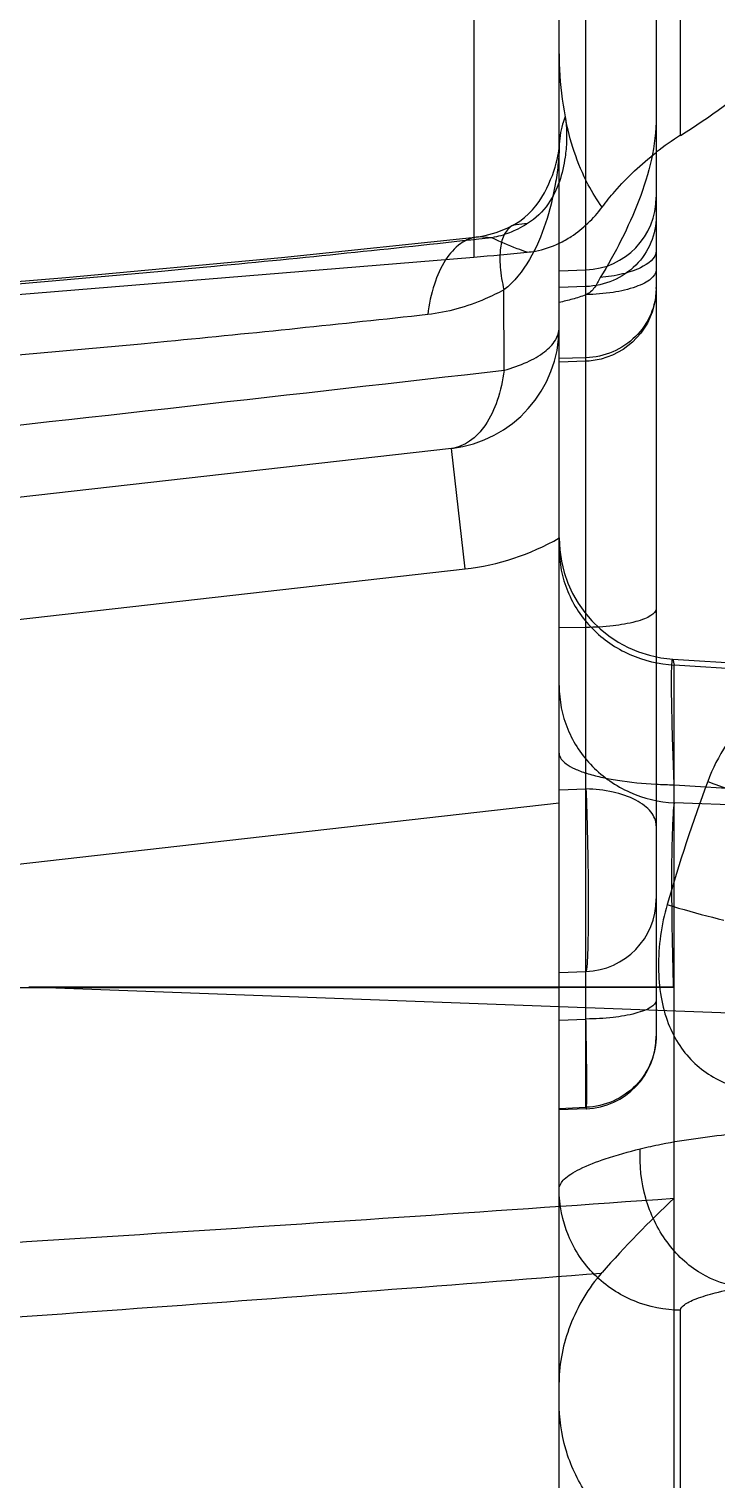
# Model space of a CAD drawing. Header units: millimetres. Extents: x 28656 to 29764, y -21384 to -20601.
# Drawn here: x 28894.63 to 28897.52, y -20794.2 to -20788.11 of the extents above; entities that cross this region are included whole.
import ezdxf

# ---------------------------------------------------------------- set-up
doc = ezdxf.new("R2010")
doc.units = ezdxf.units.MM
doc.header["$LTSCALE"] = 8
doc.layers.add('Cav-cor', color=30, linetype='Continuous')
doc.layers.add('dim', color=3, linetype='Continuous', lineweight=15)

# ---------------------------------------------------------------- blocks, each defined once
blk = doc.blocks.new('20160903.083130')
at = {"layer": 'Cav-cor', "color": 241}
for p, q in [((-0.5684, 37.1878), (-0.5684, 39.3569)), ((-0.6959, 35.3306), (-0.6959, 39.2293)), ((-0.7852, 39.205), (-0.7853, 37.0601)), ((-0.6677, 36.1679), (-0.6677, 39.0872)), ((-0.5939, 39.0368), (-0.5939, 36.2427)), ((-0.6959, 37.1758), (-0.6959, 37.1749)), ((-0.729, 37.0953), (-0.7442, 37.0935)), ((-0.7665, 37.0804), (-0.7807, 37.0815)), ((-0.7665, 37.0804), (-0.7801, 37.0789)), ((-1.6235, 36.9916), (-0.7853, 37.0601)), ((-0.6959, 37.0457), (-0.6677, 37.0467)), ((-0.7536, 36.9414), (-0.7539, 37.0256)), ((-0.6677, 37.0292), (-0.6959, 37.0282)), ((-0.5939, 37.0273), (-0.595, 37.0147)), ((-0.6677, 36.9544), (-0.6959, 36.9535)), ((-0.6677, 36.9508), (-0.6959, 36.9498)), ((-0.6642, 36.951), (-0.6677, 36.9508)), ((-0.809, 36.8593), (-2.0417, 36.7195)), ((-0.7947, 36.7329), (-0.809, 36.8593)), ((-1.8624, 36.6118), (-0.7947, 36.7329)), ((-0.6677, 36.6714), (-0.6959, 36.6712)), ((-0.5766, 36.6383), (-0.5751, 36.632)), ((-0.5765, 36.6382), (0.4972, 36.5693)), ((-0.5751, 35.5342), (-0.5751, 36.632)), ((0.4962, 36.5631), (-0.5751, 36.632)), ((-0.5751, 36.5063), (0.4962, 36.4375)), ((-0.6959, 36.5011), (-0.6677, 36.502)), ((-0.6959, 36.4872), (-1.5689, 36.3882)), ((0.4583, 36.4493), (-0.5751, 36.4874)), ((-0.6959, 36.3095), (-0.6677, 36.3104)), ((-1.5228, 36.2936), (-0.6959, 36.2936)), ((0.4962, 36.2293), (-1.2526, 36.2939)), ((-0.6959, 36.2938), (-0.5942, 36.294)), ((-0.5942, 36.294), (-0.576, 36.294)), ((-0.6959, 36.2594), (-0.6677, 36.2605)), ((-0.6959, 36.1668), (-0.6677, 36.1679)), ((-0.6674, 36.1663), (-0.6959, 36.1651)), ((-0.6677, 36.1679), (-0.6674, 36.1663)), ((-0.5684, 35.706), (-0.5684, 35.955))]:
    blk.add_line(p, q, dxfattribs=at)
for points in [[(-0.7442, 37.0935), (-0.7423, 37.0946), (-0.737, 37.0979), (-0.7323, 37.1016), (-0.7279, 37.1055), (-0.724, 37.1097), (-0.7203, 37.114), (-0.717, 37.1185), (-0.7141, 37.123), (-0.7113, 37.1276), (-0.7089, 37.1323), (-0.7067, 37.1368), (-0.7048, 37.1414), (-0.703, 37.1458), (-0.7015, 37.1502), (-0.7002, 37.1544), (-0.6991, 37.1585), (-0.6981, 37.1624), (-0.6973, 37.166), (-0.6967, 37.1692), (-0.6963, 37.172), (-0.696, 37.1742), (-0.6959, 37.1755), (-0.6959, 37.1756)], [(-0.7807, 37.0815), (-0.7736, 37.0827), (-0.7621, 37.0858), (-0.7503, 37.0905), (-0.7442, 37.0935)], [(-1.955, 36.9865), (-1.7023, 37.0016), (-1.4524, 37.0191), (-1.2139, 37.0385), (-0.9873, 37.0597), (-0.7807, 37.0815)], [(-0.595, 37.0147), (-0.5981, 37.0024), (-0.6032, 36.9908), (-0.6101, 36.9802), (-0.6187, 36.9709), (-0.6287, 36.9632), (-0.6398, 36.9572), (-0.6518, 36.9531), (-0.6642, 36.951)]]:
    blk.add_lwpolyline(points, dxfattribs=at)
for centre, radius, start, end in [((-0.6094, 37.1747), 0.0865, 179.3976, 179.9994), ((-0.4093, 36.9322), 0.3011, 121.8815, 127.8174), ((-0.6704, 37.1231), 0.0765, 272, 359.9993), ((-1.0286, 40.0494), 2.9992, 274.6531, 275.7261), ((-0.6637, 37.0282), 0.0698, 359.2466, 359.9997), ((-0.8234, 36.986), 0.1275, 276.4707, 0), ((-23.0316, 231.8416), 196.1693, 276.130092, 276.52087), ((-0.8234, 36.9863), 0.2551, 276.4723, 299.993), ((-0.5684, 36.7655), 0.1275, 180, 266.3238), ((-0.5686, 36.9831), 0.4768, 266.9244, 269.2238), ((-0.6703, 36.3867), 0.0764, 271.941, 359.9503), ((-0.6704, 36.2427), 0.0765, 272.2633, 0), ((-7.8166, 139.1573), 103.3389, 273.413485, 274.018318), ((0.2299, 35.2148), 1.1763, 133.1835, 138.4832), ((-7.9029, 128.5727), 92.8624, 273.855758, 274.4787)]:
    blk.add_arc(centre, radius, start, end, dxfattribs=at)
at = {"layer": 'Cav-cor', "color": 241, "extrusion": (0, 0, -1)}
blk.add_ellipse((-0.017, 36.2944), major_axis=(-4.8201, -0.0005), ratio=0.000064, start_param=4.828625, end_param=4.971632, dxfattribs=at)
at = {"layer": 'Cav-cor', "color": 241}
for points, knots in [([(-0.5684, 37.1878), (-0.5377, 37.2069), (-0.482, 37.2475), (-0.4147, 37.3193), (-0.3698, 37.3964), (-0.3557, 37.4517), (-0.3533, 37.4784)], [0, 0, 0, 0, 0.289991, 0.550291, 0.784386, 1, 1, 1, 1]), ([(-0.6959, 37.2734), (-0.6959, 37.2679), (-0.6954, 37.2457), (-0.6928, 37.2236), (-0.6896, 37.2073)], [0, 0, 0, 0, 0.248083, 1, 1, 1, 1]), ([(-0.6896, 37.2073), (-0.6906, 37.2047), (-0.6942, 37.1945), (-0.6958, 37.1837), (-0.6959, 37.1756)], [0, 0, 0, 0, 0.252857, 1, 1, 1, 1]), ([(-0.6507, 37.1125), (-0.6561, 37.12), (-0.6741, 37.1493), (-0.6848, 37.1826), (-0.6896, 37.2073)], [0, 0, 0, 0, 0.268458, 1, 1, 1, 1]), ([(-0.6896, 37.2073), (-0.6886, 37.2022), (-0.6877, 37.1909), (-0.6881, 37.1795), (-0.6886, 37.1733)], [0, 0, 0, 0, 0.450548, 1, 1, 1, 1]), ([(-0.5939, 37.2073), (-0.5939, 37.1774), (-0.6053, 37.1325), (-0.6301, 37.0779), (-0.6447, 37.0514), (-0.6528, 37.0386)], [0, 0, 0, 0, 0.497487, 0.748425, 1, 1, 1, 1]), ([(-0.6959, 37.1747), (-0.6959, 37.1686), (-0.697, 37.1556), (-0.7008, 37.1291), (-0.7092, 37.0953), (-0.7254, 37.0567), (-0.743, 37.0342), (-0.7539, 37.0256)], [0, 0, 0, 0, 0.112413, 0.237037, 0.491598, 0.746754, 1, 1, 1, 1]), ([(-0.6886, 37.1733), (-0.6889, 37.1705), (-0.6902, 37.1591), (-0.6928, 37.1478), (-0.6956, 37.1395)], [0, 0, 0, 0, 0.240658, 1, 1, 1, 1]), ([(-0.6507, 37.1125), (-0.6465, 37.1182), (-0.6295, 37.1391), (-0.6097, 37.1578), (-0.5939, 37.17)], [0, 0, 0, 0, 0.260797, 1, 1, 1, 1]), ([(-0.6956, 37.1395), (-0.6985, 37.1312), (-0.7067, 37.1141), (-0.7205, 37.1006), (-0.729, 37.0953)], [0, 0, 0, 0, 0.468093, 1, 1, 1, 1]), ([(-0.6958, 37.0747), (-0.6915, 37.0767), (-0.6742, 37.0864), (-0.6597, 37.1006), (-0.6507, 37.1125)], [0, 0, 0, 0, 0.243662, 1, 1, 1, 1]), ([(-0.5939, 37.103), (-0.5939, 37.0936), (-0.5978, 37.0745), (-0.6142, 37.0503), (-0.6386, 37.0338), (-0.658, 37.0295), (-0.6677, 37.0292)], [0, 0, 0, 0, 0.246016, 0.494344, 0.745962, 1, 1, 1, 1]), ([(-0.7418, 37.0883), (-0.7438, 37.0874), (-0.7518, 37.0839), (-0.7602, 37.0815), (-0.7665, 37.0804)], [0, 0, 0, 0, 0.25973, 1, 1, 1, 1]), ([(-0.7442, 37.0935), (-0.7479, 37.0916), (-0.7545, 37.0842), (-0.7584, 37.0683), (-0.7583, 37.0482), (-0.7557, 37.0335), (-0.7539, 37.0256)], [0, 0, 0, 0, 0.170433, 0.385563, 0.663612, 1, 1, 1, 1]), ([(-0.729, 37.0953), (-0.73, 37.0947), (-0.7342, 37.0921), (-0.7385, 37.0899), (-0.7418, 37.0883)], [0, 0, 0, 0, 0.255042, 1, 1, 1, 1]), ([(-0.7801, 37.0789), (-0.8726, 37.0686), (-1.2611, 37.0287), (-1.6509, 37.001), (-1.948, 36.9847)], [0, 0, 0, 0, 0.238272, 1, 1, 1, 1]), ([(-0.7807, 37.0815), (-0.7873, 37.0808), (-0.8013, 37.0749), (-0.8171, 37.0564), (-0.8284, 37.0305), (-0.8325, 37.0106), (-0.8339, 36.9998)], [0, 0, 0, 0, 0.191972, 0.416364, 0.687096, 1, 1, 1, 1]), ([(-0.7294, 37.0652), (-0.7329, 37.0663), (-0.7456, 37.0708), (-0.7579, 37.076), (-0.7665, 37.0804)], [0, 0, 0, 0, 0.278865, 1, 1, 1, 1]), ([(-0.7294, 37.0652), (-0.7265, 37.0655), (-0.715, 37.0671), (-0.7038, 37.0709), (-0.6958, 37.0747)], [0, 0, 0, 0, 0.247611, 1, 1, 1, 1]), ([(-0.5939, 37.0669), (-0.5939, 37.0588), (-0.6061, 37.0503), (-0.6194, 37.0451), (-0.6335, 37.041), (-0.6449, 37.0393), (-0.6528, 37.0386)], [0, 0, 0, 0, 0.358134, 0.496332, 0.651588, 1, 1, 1, 1]), ([(-0.6528, 37.0386), (-0.6545, 37.035), (-0.6582, 37.0281), (-0.6641, 37.0218), (-0.668, 37.0206)], [0, 0, 0, 0, 0.499908, 1, 1, 1, 1]), ([(-0.5939, 37.0469), (-0.5939, 37.0432), (-0.5985, 37.0373), (-0.6067, 37.0324), (-0.6199, 37.0268), (-0.6405, 37.0223), (-0.6582, 37.0209), (-0.6677, 37.0208)], [0, 0, 0, 0, 0.135343, 0.233785, 0.35445, 0.653266, 1, 1, 1, 1]), ([(-0.7539, 37.0256), (-0.7603, 37.0222), (-0.7856, 37.0099), (-0.8132, 37.0022), (-0.8339, 36.9998)], [0, 0, 0, 0, 0.258955, 1, 1, 1, 1]), ([(-0.5939, 37.0273), (-0.594, 37.018), (-0.5981, 36.9991), (-0.6145, 36.9752), (-0.6389, 36.959), (-0.6581, 36.9547), (-0.6677, 36.9544)], [0, 0, 0, 0, 0.246057, 0.49439, 0.746006, 1, 1, 1, 1]), ([(-0.668, 37.0206), (-0.6724, 37.0186), (-0.6817, 37.0158), (-0.6912, 37.0135), (-0.6959, 37.0125)], [0, 0, 0, 0, 0.499398, 1, 1, 1, 1]), ([(-0.8339, 36.9998), (-0.925, 36.9897), (-1.3082, 36.9501), (-1.6925, 36.9217), (-1.9855, 36.9046)], [0, 0, 0, 0, 0.23799, 1, 1, 1, 1]), ([(-0.7536, 36.9414), (-0.7454, 36.9436), (-0.7306, 36.9487), (-0.712, 36.9591), (-0.6994, 36.9713), (-0.6959, 36.9815), (-0.6959, 36.986)], [0, 0, 0, 0, 0.330374, 0.60557, 0.823186, 1, 1, 1, 1]), ([(-0.7536, 36.9414), (-0.7551, 36.9306), (-0.7594, 36.9106), (-0.7714, 36.8846), (-0.7879, 36.8661), (-0.8022, 36.8601), (-0.809, 36.8593)], [0, 0, 0, 0, 0.309381, 0.579066, 0.804839, 1, 1, 1, 1]), ([(-0.6959, 36.7549), (-0.6959, 36.7394), (-0.6897, 36.7079), (-0.6629, 36.6679), (-0.6229, 36.6403), (-0.5911, 36.6328), (-0.5751, 36.632)], [0, 0, 0, 0, 0.246089, 0.494388, 0.745939, 1, 1, 1, 1]), ([(-0.5939, 36.6913), (-0.5939, 36.6882), (-0.599, 36.6836), (-0.6068, 36.6801), (-0.6201, 36.6759), (-0.6406, 36.6725), (-0.6582, 36.6715), (-0.6677, 36.6714)], [0, 0, 0, 0, 0.117457, 0.213014, 0.334078, 0.64063, 1, 1, 1, 1]), ([(-0.5751, 36.5063), (-0.5754, 36.5154), (-0.5761, 36.5331), (-0.5769, 36.5583), (-0.5774, 36.5809), (-0.5778, 36.6003), (-0.5779, 36.6142), (-0.5778, 36.6233), (-0.5777, 36.6285), (-0.5775, 36.6325), (-0.5773, 36.6357), (-0.5771, 36.6371), (-0.5768, 36.6383), (-0.5766, 36.6383)], [0, 0, 0, 0, 0.207258, 0.400286, 0.573078, 0.721116, 0.840485, 0.888428, 0.928048, 0.959084, 0.981406, 0.994935, 1, 1, 1, 1]), ([(-0.6959, 36.6104), (-0.6959, 36.5949), (-0.6897, 36.5634), (-0.6629, 36.5234), (-0.6229, 36.4958), (-0.5911, 36.4882), (-0.5751, 36.4874)], [0, 0, 0, 0, 0.246089, 0.494388, 0.745939, 1, 1, 1, 1]), ([(-0.4937, 36.5809), (-0.5036, 36.571), (-0.5219, 36.5489), (-0.5349, 36.5233), (-0.5399, 36.5098)], [0, 0, 0, 0, 0.492067, 1, 1, 1, 1]), ([(-0.6959, 36.5395), (-0.6959, 36.535), (-0.6895, 36.5282), (-0.6789, 36.5226), (-0.6665, 36.518), (-0.6515, 36.5141), (-0.6272, 36.5095), (-0.6077, 36.5077), (-0.5942, 36.507)], [0, 0, 0, 0, 0.120292, 0.213878, 0.332046, 0.473221, 0.634298, 1, 1, 1, 1]), ([(-0.5399, 36.5098), (-0.5362, 36.5084), (-0.5186, 36.502), (-0.5008, 36.496), (-0.4868, 36.4916)], [0, 0, 0, 0, 0.212706, 1, 1, 1, 1]), ([(-0.6677, 36.502), (-0.6669, 36.4814), (-0.6661, 36.4501), (-0.6654, 36.4086), (-0.6653, 36.3789), (-0.6654, 36.3563), (-0.6657, 36.3405), (-0.6659, 36.331), (-0.6663, 36.3231), (-0.6666, 36.3171), (-0.6671, 36.3131), (-0.6674, 36.311), (-0.6677, 36.3104)], [0, 0, 0, 0, 0.322451, 0.490445, 0.648473, 0.786308, 0.844793, 0.895044, 0.936227, 0.967723, 0.989043, 1, 1, 1, 1]), ([(-0.5939, 36.4633), (-0.5939, 36.4685), (-0.5977, 36.4768), (-0.6064, 36.4849), (-0.6194, 36.493), (-0.6402, 36.4998), (-0.6582, 36.5018), (-0.6677, 36.502)], [0, 0, 0, 0, 0.172912, 0.278114, 0.398519, 0.681053, 1, 1, 1, 1]), ([(-0.5751, 36.4874), (-0.5756, 36.4838), (-0.5764, 36.4748), (-0.5775, 36.4508), (-0.578, 36.411), (-0.5776, 36.3555), (-0.5766, 36.3151), (-0.576, 36.294)], [0, 0, 0, 0, 0.056634, 0.139625, 0.373779, 0.673239, 1, 1, 1, 1]), ([(-0.5824, 36.3806), (-0.5886, 36.3593), (-0.5933, 36.3265), (-0.5898, 36.2843), (-0.5825, 36.2563), (-0.5704, 36.2325), (-0.5489, 36.2071), (-0.527, 36.1949), (-0.5119, 36.1893)], [0, 0, 0, 0, 0.294786, 0.433634, 0.561212, 0.677518, 0.7862, 1, 1, 1, 1]), ([(-0.5824, 36.3806), (-0.5785, 36.3794), (-0.5588, 36.3734), (-0.5389, 36.3682), (-0.5229, 36.3642)], [0, 0, 0, 0, 0.200277, 1, 1, 1, 1]), ([(-0.5939, 36.2804), (-0.5939, 36.2773), (-0.599, 36.2727), (-0.6068, 36.2692), (-0.6201, 36.2649), (-0.6406, 36.2616), (-0.6582, 36.2606), (-0.6677, 36.2605)], [0, 0, 0, 0, 0.117457, 0.213014, 0.334077, 0.64063, 1, 1, 1, 1]), ([(-0.6674, 36.1663), (-0.6672, 36.1663), (-0.6673, 36.1671), (-0.667, 36.1681), (-0.667, 36.1704), (-0.6669, 36.1733), (-0.6669, 36.177), (-0.6668, 36.1835), (-0.6668, 36.1935), (-0.6669, 36.2073), (-0.6671, 36.2234), (-0.6674, 36.2414), (-0.6676, 36.254), (-0.6677, 36.2605)], [0, 0, 0, 0, 0.004816, 0.018428, 0.040914, 0.072106, 0.111814, 0.159821, 0.279262, 0.427206, 0.599821, 0.792679, 1, 1, 1, 1]), ([(-0.5939, 36.2434), (-0.5939, 36.2338), (-0.5977, 36.2143), (-0.6141, 36.1896), (-0.6386, 36.1726), (-0.658, 36.1682), (-0.6677, 36.1679)], [0, 0, 0, 0, 0.248527, 0.497904, 0.748501, 1, 1, 1, 1]), ([(-0.6107, 36.1243), (-0.6034, 36.1261), (-0.5704, 36.1333), (-0.5369, 36.1377), (-0.5108, 36.1402)], [0, 0, 0, 0, 0.221221, 1, 1, 1, 1]), ([(-0.6959, 36.0819), (-0.6959, 36.0859), (-0.6915, 36.0922), (-0.6832, 36.0983), (-0.669, 36.1062), (-0.6446, 36.1153), (-0.623, 36.1213), (-0.6107, 36.1243)], [0, 0, 0, 0, 0.12017, 0.208049, 0.318724, 0.611929, 1, 1, 1, 1]), ([(-0.5045, 35.9795), (-0.5194, 35.9808), (-0.55, 35.9914), (-0.5856, 36.0256), (-0.6078, 36.072), (-0.6117, 36.107), (-0.6107, 36.1243)], [0, 0, 0, 0, 0.228297, 0.474409, 0.735439, 1, 1, 1, 1]), ([(-0.5684, 35.955), (-0.585, 35.955), (-0.6185, 35.9616), (-0.6609, 35.9898), (-0.6893, 36.032), (-0.6959, 36.0654), (-0.6959, 36.0819)], [0, 0, 0, 0, 0.250564, 0.500754, 0.750502, 1, 1, 1, 1]), ([(-0.6509, 35.9944), (-0.6652, 35.9783), (-0.687, 35.9416), (-0.6959, 35.8997), (-0.6959, 35.8796)], [0, 0, 0, 0, 0.517912, 1, 1, 1, 1]), ([(-0.5684, 35.955), (-0.5684, 35.9574), (-0.5646, 35.9609), (-0.5588, 35.9641), (-0.548, 35.9687), (-0.5298, 35.974), (-0.5137, 35.9776), (-0.5045, 35.9795)], [0, 0, 0, 0, 0.10072, 0.184821, 0.295124, 0.596056, 1, 1, 1, 1]), ([(-0.5751, 35.7062), (-0.5941, 35.7074), (-0.6308, 35.7204), (-0.6692, 35.7602), (-0.6912, 35.808), (-0.6959, 35.842), (-0.6959, 35.8587)], [0, 0, 0, 0, 0.268561, 0.521835, 0.763701, 1, 1, 1, 1])]:
    blk.add_open_spline(points, degree=3, knots=knots, dxfattribs=at)
blk.add_open_spline([(-0.5399, 36.5098), (-0.5557, 36.4673), (-0.5698, 36.4241), (-0.5824, 36.3806)], degree=3, dxfattribs=at)

msp = doc.modelspace()

# ---------------------------------------------------------------- block references
at = {"layer": 'dim', "xscale": 4, "yscale": 4, "zscale": 4}
msp.add_blockref('20160903.083130', (28899.6425, -20937.3073), dxfattribs=at)

doc.saveas('drawing.dxf')
